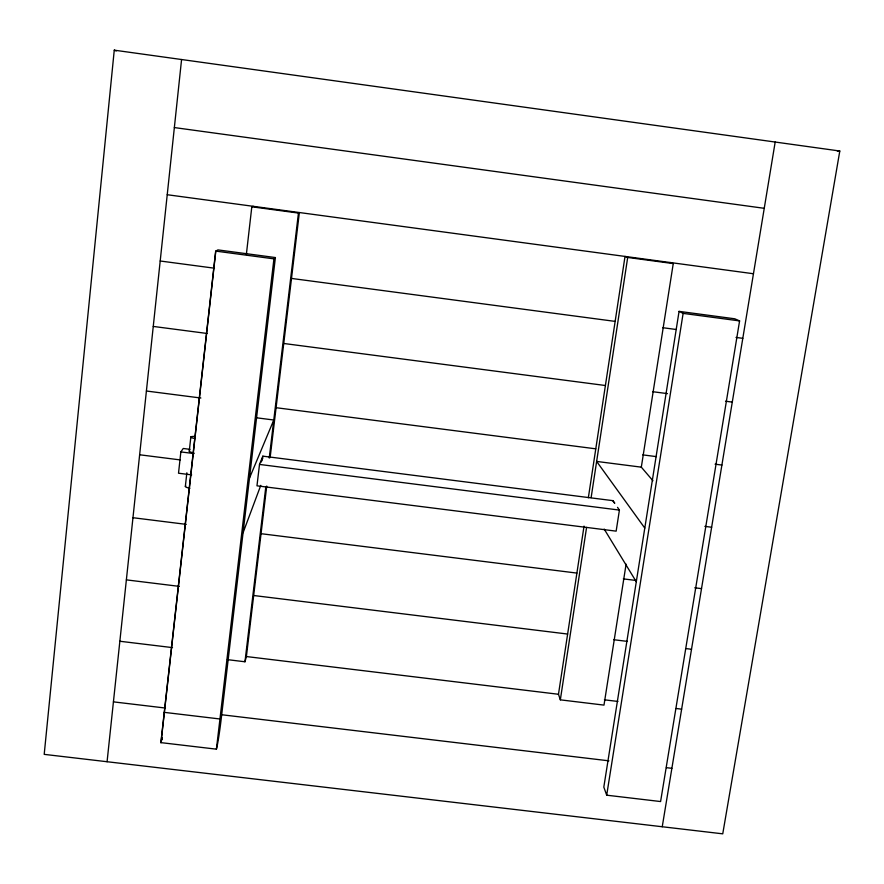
<?xml version="1.0" encoding="UTF-8"?>
<svg xmlns="http://www.w3.org/2000/svg" width="884" height="884" viewBox="0 0 884 884"><rect width="100%" height="100%" fill="white"/><g stroke="black" fill="none" stroke-linecap="round" stroke-linejoin="round"><path stroke-width="1.33" d="M114.257 50.167L44.2 754.361L722.747 833.833L839.8 151.02L114.257 50.167L116.224 50.996M107.075 761.721L181.574 59.515M190.06 449.348L183.242 448.475L180.855 451.912L178.513 473.216L191.662 474.874M185.353 486.344L186.855 472.785M189.264 451.105L190.845 436.939A7.304 1.171 6.5 0 1 195.088 436.453M275.388 257.553L221.166 719.233A24.078 1.193 -82.4 0 1 216.414 749.168L160.888 742.626L215.674 251.089L273.93 258.857L275.388 257.553L217.928 249.896L215.806 251.111L161.01 742.637A24.122 1.934 -82.1 0 0 161.407 741.455M246.349 254.537L251.818 206.79L253.233 206.315M216.414 749.168L273.93 258.857M612.722 500.631L614.756 503.305L612.944 500.664L262.846 456.155L259.509 464.432L256.968 485.824L616.148 531.151L619.419 510.09L617.529 507.339M261.598 461.094L261.907 458.476L262.537 458.553L261.112 462.1L260.482 462.023M262.537 458.763L262.846 456.155M227.376 659.641L244.967 661.773L265.83 486.741M269.244 458.067L298.449 213.077L299.356 212.536L270.128 457.603M244.967 661.773L246.393 656.547L266.736 486.067M626.104 564.147L603.993 705.112L560.334 699.841L558.478 694.271L584.037 526.113M588.346 497.758L625.021 256.426L627.695 257.454L673.254 263.587L641.32 467.161L652.933 480.73M560.334 699.841L586.589 527.372M591.131 497.604L627.695 257.454M679.067 311.367L603.816 787.103L606.7 795.191L660.591 801.545L739.588 320.914L734.781 318.793L679.067 311.367L683.122 313.389L739.588 320.914M606.7 795.191L683.122 313.389M662.238 826.75L775.18 142.037M243.078 532.732L260.78 485.349M249.487 478.111L273.786 420.011L256.305 417.767M837.325 151.087L839.8 151.02M113.428 701.863L165.441 708.051M221.553 714.725L608.91 760.826M666.403 767.666L671.873 768.318M164.258 712.36L219.95 718.979M119.859 641.254L172.513 647.618M246.393 656.547L558.478 694.271M604.402 699.819L617.949 701.454M676.216 708.504L681.63 709.156M126.368 579.871L179.353 586.379M253.675 595.507L567.627 634.049M613.816 639.729L627.452 641.397M686.061 648.591L691.509 649.265M132.965 517.715L186.27 524.367M261.045 533.693L576.887 573.086M623.319 578.876L635.452 580.39M694.769 587.794L701.509 588.634M180.855 451.912L194.038 453.58M259.509 464.432L619.419 510.09M139.639 454.774L180.237 459.912M704.857 526.378L711.642 527.229M146.412 391.015L200.867 398.021M276.073 407.701L595.772 448.829M642.756 454.873L656.403 456.63M715.079 464.177L721.896 465.061M641.32 467.161L596.634 461.426L644.79 528.079M153.263 326.428L207.188 333.478M283.742 343.478L605.396 385.512M652.624 391.689L667.475 393.623M725.532 401.214L732.284 402.098M160.203 261.001L214.458 268.206M291.499 278.427L615.142 321.389M662.657 327.688L676.238 329.5M736.007 337.434L742.803 338.329M167.231 194.723L753.455 273.742M251.818 206.79L298.449 213.077M174.358 127.572L764.251 208.315M670.094 262.504L673.254 263.587M604.181 529.063L636.292 581.76M193.883 452.895A7.293 1.227 6.4 0 1 189.706 450.829M193.806 438.342A7.304 1.171 6.5 0 1 190.833 436.939M189.938 488.255A7.26 1.37 6.3 0 1 185.795 486.034M162.302 738.029A24.122 1.934 -82.1 0 1 161.838 739.908M162.181 738.007A24.122 1.934 -82.1 0 1 161.717 739.897M161.286 741.444A24.122 1.934 -82.1 0 1 160.888 742.626"/></g></svg>
